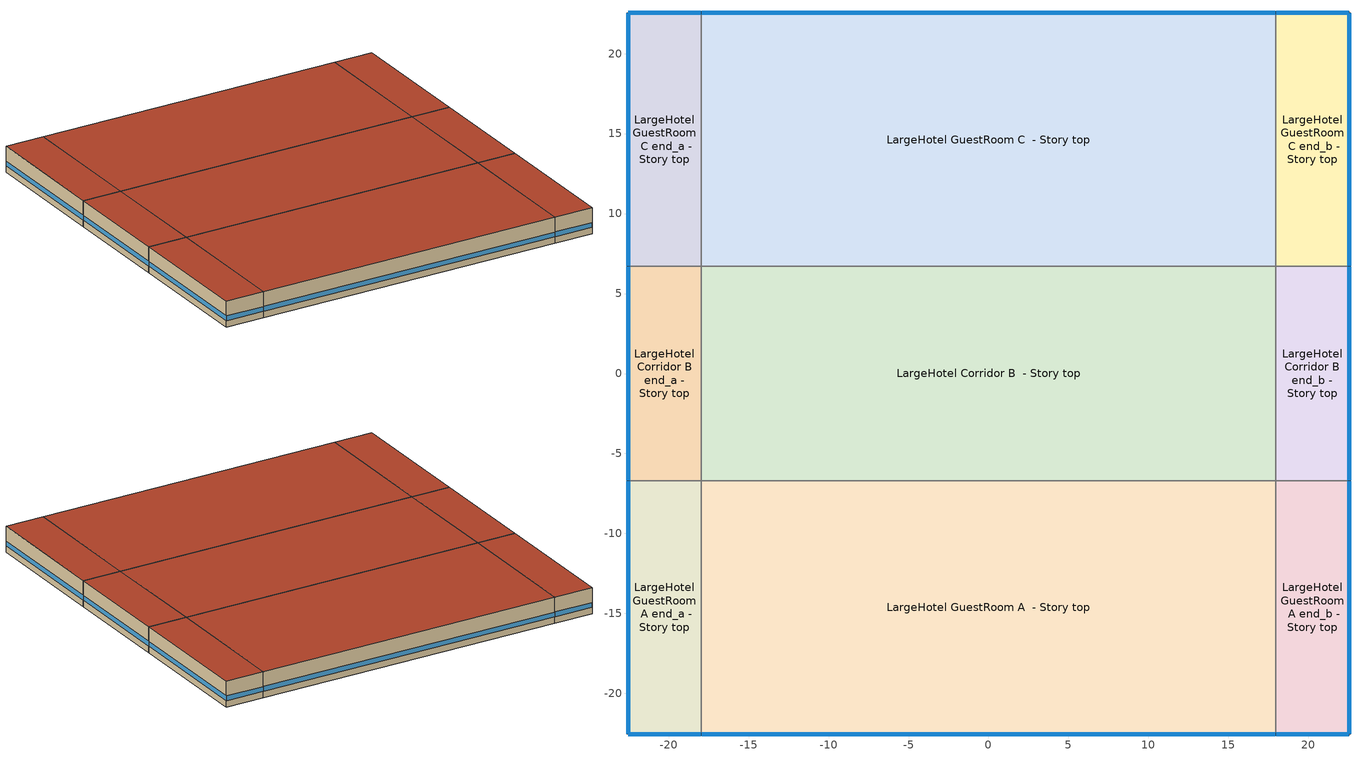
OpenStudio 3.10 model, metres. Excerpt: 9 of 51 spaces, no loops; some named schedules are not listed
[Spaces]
LargeHotel GuestRoom A end_a - Story top
 floor adiabatic (LargeHotel Interior Floor): -22.54,-22.54 -22.54,-6.71 -17.97,-6.71 -17.97,-22.54 z21.34
 wall outside (LargeHotel GuestRoom A end_a - Story top Wall 2 c tbd): -22.54,-6.71 -22.54,-22.54 z21.34:24.38
 wall outside (LargeHotel GuestRoom A end_a - Story top Wall 3 c tbd): -22.54,-22.54 -17.97,-22.54 z21.34:24.38
 wall to LargeHotel Corridor B end_a - Story top: -17.97,-6.71 -22.54,-6.71 z21.34:24.38
 wall to LargeHotel GuestRoom A  - Story top: -17.97,-22.54 -17.97,-6.71 z21.34:24.38
 window (Window U-0.5 SHGC 0.38): -22.54,-6.73 -22.54,-22.51 / -22.51,-22.54 -17.99,-22.54 z22.1:22.65
 roof outside (LargeHotel GuestRoom A end_a - Story top RoofCeiling 1 c tbd): -17.97,-22.54 -17.97,-6.71 -22.54,-6.71 -22.54,-22.54 z24.38
LargeHotel Corridor B end_a - Story top
 floor adiabatic (LargeHotel Interior Floor): -22.54,-6.71 -22.54,6.71 -17.97,6.71 -17.97,-6.71 z21.34
 wall outside (LargeHotel Corridor B end_a - Story top Wall 1 c tbd): -22.54,6.71 -22.54,-6.71 z21.34:24.38
 wall to LargeHotel GuestRoom C end_a - Story top: -17.97,6.71 -22.54,6.71 z21.34:24.38
 wall to LargeHotel Corridor B  - Story top: -17.97,-6.71 -17.97,6.71 z21.34:24.38
 window (Window U-0.5 SHGC 0.38): -22.54,6.68 -22.54,-6.68 z22.1:22.65
 roof outside (LargeHotel Corridor B end_a - Story top RoofCeiling 1 c tbd): -17.97,-6.71 -17.97,6.71 -22.54,6.71 -22.54,-6.71 z24.38
LargeHotel GuestRoom C end_a - Story top
 floor adiabatic (LargeHotel Interior Floor): -22.54,6.71 -22.54,22.54 -17.97,22.54 -17.97,6.71 z21.34
 wall outside (LargeHotel GuestRoom C end_a - Story top Wall 1 c tbd): -22.54,22.54 -22.54,6.71 z21.34:24.38
 wall outside (LargeHotel GuestRoom C end_a - Story top Wall 2 c tbd): -17.97,22.54 -22.54,22.54 z21.34:24.38
 wall to LargeHotel GuestRoom C  - Story top: -17.97,6.71 -17.97,22.54 z21.34:24.38
 window (Window U-0.5 SHGC 0.38): -22.54,22.51 -22.54,6.73 / -17.99,22.54 -22.51,22.54 z22.1:22.65
 roof outside (LargeHotel GuestRoom C end_a - Story top RoofCeiling 1 c tbd): -17.97,6.71 -17.97,22.54 -22.54,22.54 -22.54,6.71 z24.38
LargeHotel GuestRoom A  - Story top
 floor adiabatic (LargeHotel Interior Floor): -17.97,-22.54 -17.97,-6.71 17.97,-6.71 17.97,-22.54 z21.34
 wall outside (LargeHotel GuestRoom A  - Story top Wall 3 c tbd): -17.97,-22.54 17.97,-22.54 z21.34:24.38
 wall to LargeHotel Corridor B  - Story top: 17.97,-6.71 -17.97,-6.71 z21.34:24.38
 wall to LargeHotel GuestRoom A end_b - Story top: 17.97,-22.54 17.97,-6.71 z21.34:24.38
 window (Window U-0.5 SHGC 0.38): -17.94,-22.54 17.94,-22.54 z22.1:22.65
 roof outside (LargeHotel GuestRoom A  - Story top RoofCeiling 1 c tbd): 17.97,-22.54 17.97,-6.71 -17.97,-6.71 -17.97,-22.54 z24.38
LargeHotel Corridor B  - Story top
 floor adiabatic (LargeHotel Interior Floor): -17.97,-6.71 -17.97,6.71 17.97,6.71 17.97,-6.71 z21.34
 wall to LargeHotel GuestRoom C  - Story top: 17.97,6.71 -17.97,6.71 z21.34:24.38
 wall to LargeHotel Corridor B end_b - Story top: 17.97,-6.71 17.97,6.71 z21.34:24.38
 roof outside: 17.97,-6.71 17.97,6.71 -17.97,6.71 -17.97,-6.71 z24.38
LargeHotel GuestRoom C  - Story top
 floor adiabatic (LargeHotel Interior Floor): -17.97,6.71 -17.97,22.54 17.97,22.54 17.97,6.71 z21.34
 wall outside (LargeHotel GuestRoom C  - Story top Wall 1 c tbd): 17.97,22.54 -17.97,22.54 z21.34:24.38
 wall to LargeHotel GuestRoom C end_b - Story top: 17.97,6.71 17.97,22.54 z21.34:24.38
 window (Window U-0.5 SHGC 0.38): 17.94,22.54 -17.94,22.54 z22.1:22.65
 roof outside (LargeHotel GuestRoom C  - Story top RoofCeiling 1 c tbd): 17.97,6.71 17.97,22.54 -17.97,22.54 -17.97,6.71 z24.38
LargeHotel GuestRoom A end_b - Story top
 floor adiabatic (LargeHotel Interior Floor): 17.97,-22.54 17.97,-6.71 22.54,-6.71 22.54,-22.54 z21.34
 wall outside (LargeHotel GuestRoom A end_b - Story top Wall 4 c tbd): 22.54,-22.54 22.54,-6.71 z21.34:24.38
 wall outside (LargeHotel GuestRoom A end_b - Story top Wall 3 c tbd): 17.97,-22.54 22.54,-22.54 z21.34:24.38
 wall to LargeHotel Corridor B end_b - Story top: 22.54,-6.71 17.97,-6.71 z21.34:24.38
 window (Window U-0.5 SHGC 0.38): 17.99,-22.54 22.51,-22.54 / 22.54,-22.51 22.54,-6.73 z22.1:22.65
 roof outside (LargeHotel GuestRoom A end_b - Story top RoofCeiling 1 c tbd): 22.54,-22.54 22.54,-6.71 17.97,-6.71 17.97,-22.54 z24.38
LargeHotel Corridor B end_b - Story top
 floor adiabatic (LargeHotel Interior Floor): 17.97,-6.71 17.97,6.71 22.54,6.71 22.54,-6.71 z21.34
 wall outside (LargeHotel Corridor B end_b - Story top Wall 3 c tbd): 22.54,-6.71 22.54,6.71 z21.34:24.38
 wall to LargeHotel GuestRoom C end_b - Story top: 22.54,6.71 17.97,6.71 z21.34:24.38
 window (Window U-0.5 SHGC 0.38): 22.54,-6.68 22.54,6.68 z22.1:22.65
 roof outside (LargeHotel Corridor B end_b - Story top RoofCeiling 1 c tbd): 22.54,-6.71 22.54,6.71 17.97,6.71 17.97,-6.71 z24.38
LargeHotel GuestRoom C end_b - Story top
 floor adiabatic (LargeHotel Interior Floor): 17.97,6.71 17.97,22.54 22.54,22.54 22.54,6.71 z21.34
 wall outside (LargeHotel GuestRoom C end_b - Story top Wall 2 c tbd): 22.54,22.54 17.97,22.54 z21.34:24.38
 wall outside (LargeHotel GuestRoom C end_b - Story top Wall 4 c tbd): 22.54,6.71 22.54,22.54 z21.34:24.38
 window (Window U-0.5 SHGC 0.38): 22.51,22.54 17.99,22.54 / 22.54,6.73 22.54,22.51 z22.1:22.65
 roof outside (LargeHotel GuestRoom C end_b - Story top RoofCeiling 1 c tbd): 22.54,6.71 22.54,22.54 17.97,22.54 17.97,6.71 z24.38
[Building]
ComStock 90.1-2010|LargeHotel: North Axis {deg}=270; Default Construction Set=Res ComStock 90.1-2010 - LrgHotel - ASHRAE 169-2013-5B; Default Schedule Set=Building Default Schedule Set; Standards Building Type=LargeHotel
[Site]
Denver Internationa_CO_USA: Latitude {deg}=39.83; Longitude {deg}=-104.66; Time Zone {hr}=-7; Elevation {m}=1655; Terrain=City
[Site:WaterMainsTemperature]
Calculation Method=Correlation; Annual Average Outdoor Air Temperature {C}=10.9308; Maximum Difference In Monthly Average Outdoor Air Temperatures {deltaC}=24.88
[SizingPeriod:DesignDay] Barometric Pressure {Pa}=82960; Rain Indicator=No; Snow Indicator=No; Day of Month=21; Daylight Saving Time Indicator=No; Humidity Condition Type=Wetbulb; Dry-Bulb Temperature Range Modifier Type=DefaultMultipliers
Name | Maximum Dry-Bulb Temperature {C} | Daily Dry-Bulb Temperature Range {deltaC} | Wind Speed {m/s} | Wind Direction {deg} | Month | Day Type | Wetbulb or DewPoint at Maximum Dry-Bulb {C} | Solar Model Indicator | ASHRAE Clear Sky Optical Depth for Beam Irradiance | ASHRAE Clear Sky Optical Depth for Diffuse Irradiance | Sky Clearness
Denver Internationa Ann Clg .4% Condns DB=>MWB 1 | 34.6 | 15.3 | 4.1 | 80 | 7 | SummerDesignDay | 15.5 | ASHRAETau | 0.307 | 2.47
Denver Internationa Ann Clg .4% Condns WB=>MDB 1 | 27.1 | 15.3 | 4.1 | 80 | 7 | SummerDesignDay | 18.3 | ASHRAETau | 0.307 | 2.47
Denver Internationa Ann Htg 99.6% Condns DB 1 | -17.5 | 0 | 3.5 | 90 | 12 | WinterDesignDay | -17.5 | ASHRAEClearSky |  |  | 0
Denver Internationa August .4% Condns DB=>MCWB 1 | 35.5 | 14.8 | 4.1 | 80 | 8 | SummerDesignDay | 15.8 | ASHRAETau | 0.317 | 2.463
[ClimateZones]
Climate Zone Institution Name 1=ASHRAE; Climate Zone Document Name 1=ANSI/ASHRAE Standard 169; Climate Zone Document Year 1=2006; Climate Zone Value 1=ASHRAE 169-2013-5B
[Site:GroundTemperature:FCfactorMethod]
January Ground Temperature {C}=9.17; February Ground Temperature {C}=3.12; March Ground Temperature {C}=-0.08; April Ground Temperature {C}=1.29; May Ground Temperature {C}=-1.22; June Ground Temperature {C}=5.99; July Ground Temperature {C}=9.02; August Ground Temperature {C}=16.13; September Ground Temperature {C}=22.56; October Ground Temperature {C}=23.66; November Ground Temperature {C}=22.06; December Ground Temperature {C}=19.47
[DefaultConstructionSet]
Res ComStock 90.1-2010 - LrgHotel - ASHRAE 169-2013-5B: Default Exterior Surface Constructions=Default Surface Constructions 1; Default Interior Surface Constructions=Default Surface Constructions 2; Default Ground Contact Surface Constructions=Default Surface Constructions 3; Default Exterior SubSurface Constructions=Default Sub Surface Constructions 1; Default Interior SubSurface Constructions=Default Sub Surface Constructions 2; Interior Partition Construction=Typical Interior Partition
[DefaultSurfaceConstructions]
Name | Floor Construction | Wall Construction | Roof Ceiling Construction
Default Surface Constructions 1 | Typical Insulated Exterior Mass Floor R-13.51 | Typical Insulated Exterior Mass Wall R-11.11 | Typical IEAD Roof R-20.83
Default Surface Constructions 2 | LargeHotel Interior Floor | LargeHotel Interior Wall | LargeHotel Interior Ceiling
Default Surface Constructions 3 | Typical Insulated Carpeted 6in Slab Floor | Typical Insulated Basement Mass Wall
[Construction]
Typical Insulated Exterior Mass Floor R-13.51: Typical Insulation R-10.94, 4 in. Normalweight Concrete Floor, Typical Carpet Pad
Typical Insulated Exterior Mass Wall R-11.11: 1IN Stucco, 8IN CONCRETE HW RefBldg, Typical Insulation R-8.72, 1/2IN Gypsum
Typical IEAD Roof R-20.83: Roof Membrane, Typical Insulation R-19.72, Metal Roof Surface
LargeHotel Interior Floor: G01 13mm gypsum board, Nonres_Floor_Insulation, 100mm Normalweight concrete floor, CP02 CARPET PAD
LargeHotel Interior Wall: G01 13mm gypsum board, G01 13mm gypsum board
LargeHotel Interior Ceiling: CP02 CARPET PAD, 100mm Normalweight concrete floor, Nonres_Floor_Insulation, G01 13mm gypsum board
Typical Insulated Carpeted 6in Slab Floor: 6 in. Normalweight Concrete Floor, Typical Carpet Pad
Typical Insulated Basement Mass Wall: 8 in. Concrete Block Basement Wall
U 0.55 SHGC 0.4 Simple Glazing: U 0.55 SHGC 0.4 Simple Glazing
Typical Insulated Metal Door R-1.43: F08 Metal surface, Typical Insulation R-0.58
U 0.8 SHGC 0.4 Simple Glazing: U 0.8 SHGC 0.4 Simple Glazing
Typical Overhead Door R-2.0: Typical Insulation R-1.15
U 1.17 SHGC 0.49 Simple Glazing: U 1.17 SHGC 0.49 Simple Glazing
Typical Interior Window: Clear 3mm
Typical Interior Door; Typical Interior Partition: G05 25mm wood
InteriorFurnishings: Std Wood 6inch
Window U-0.5 SHGC 0.38: Simple Glazing Double - LowE - Clear - Thermally Broken Aluminum
LargeHotel Corridor B end_a - Story top RoofCeiling 1 c tbd: Roof Membrane, LargeHotel Corridor B end_a - Story top RoofCeiling 1 m tbd, Metal Roof Surface
LargeHotel Corridor B end_a - Story top Wall 1 c tbd: 1IN Stucco, 8IN CONCRETE HW RefBldg, LargeHotel Corridor B end_a - Story top Wall 1 m tbd, 1/2IN Gypsum
LargeHotel Corridor B end_b - Story top RoofCeiling 1 c tbd: Roof Membrane, LargeHotel Corridor B end_b - Story top RoofCeiling 1 m tbd, Metal Roof Surface
LargeHotel Corridor B end_b - Story top Wall 3 c tbd: 1IN Stucco, 8IN CONCRETE HW RefBldg, LargeHotel Corridor B end_b - Story top Wall 3 m tbd, 1/2IN Gypsum
LargeHotel GuestRoom A  - Story top RoofCeiling 1 c tbd: Roof Membrane, LargeHotel GuestRoom A  - Story top RoofCeiling 1 m tbd, Metal Roof Surface
LargeHotel GuestRoom A  - Story top Wall 3 c tbd: 1IN Stucco, 8IN CONCRETE HW RefBldg, LargeHotel GuestRoom A  - Story top Wall 3 m tbd, 1/2IN Gypsum
LargeHotel GuestRoom A end_a - Story top RoofCeiling 1 c tbd: Roof Membrane, LargeHotel GuestRoom A end_a - Story top RoofCeiling 1 m tbd, Metal Roof Surface
LargeHotel GuestRoom A end_a - Story top Wall 2 c tbd: 1IN Stucco, 8IN CONCRETE HW RefBldg, LargeHotel GuestRoom A end_a - Story top Wall 2 m tbd, 1/2IN Gypsum
LargeHotel GuestRoom A end_a - Story top Wall 3 c tbd: 1IN Stucco, 8IN CONCRETE HW RefBldg, LargeHotel GuestRoom A end_a - Story top Wall 3 m tbd, 1/2IN Gypsum
LargeHotel GuestRoom A end_b - Story top RoofCeiling 1 c tbd: Roof Membrane, LargeHotel GuestRoom A end_b - Story top RoofCeiling 1 m tbd, Metal Roof Surface
LargeHotel GuestRoom A end_b - Story top Wall 3 c tbd: 1IN Stucco, 8IN CONCRETE HW RefBldg, LargeHotel GuestRoom A end_b - Story top Wall 3 m tbd, 1/2IN Gypsum
LargeHotel GuestRoom A end_b - Story top Wall 4 c tbd: 1IN Stucco, 8IN CONCRETE HW RefBldg, LargeHotel GuestRoom A end_b - Story top Wall 4 m tbd, 1/2IN Gypsum
LargeHotel GuestRoom C  - Story top RoofCeiling 1 c tbd: Roof Membrane, LargeHotel GuestRoom C  - Story top RoofCeiling 1 m tbd, Metal Roof Surface
LargeHotel GuestRoom C  - Story top Wall 1 c tbd: 1IN Stucco, 8IN CONCRETE HW RefBldg, LargeHotel GuestRoom C  - Story top Wall 1 m tbd, 1/2IN Gypsum
LargeHotel GuestRoom C end_a - Story top RoofCeiling 1 c tbd: Roof Membrane, LargeHotel GuestRoom C end_a - Story top RoofCeiling 1 m tbd, Metal Roof Surface
LargeHotel GuestRoom C end_a - Story top Wall 1 c tbd: 1IN Stucco, 8IN CONCRETE HW RefBldg, LargeHotel GuestRoom C end_a - Story top Wall 1 m tbd, 1/2IN Gypsum
LargeHotel GuestRoom C end_a - Story top Wall 2 c tbd: 1IN Stucco, 8IN CONCRETE HW RefBldg, LargeHotel GuestRoom C end_a - Story top Wall 2 m tbd, 1/2IN Gypsum
LargeHotel GuestRoom C end_b - Story top RoofCeiling 1 c tbd: Roof Membrane, LargeHotel GuestRoom C end_b - Story top RoofCeiling 1 m tbd, Metal Roof Surface
LargeHotel GuestRoom C end_b - Story top Wall 2 c tbd: 1IN Stucco, 8IN CONCRETE HW RefBldg, LargeHotel GuestRoom C end_b - Story top Wall 2 m tbd, 1/2IN Gypsum
LargeHotel GuestRoom C end_b - Story top Wall 4 c tbd: 1IN Stucco, 8IN CONCRETE HW RefBldg, LargeHotel GuestRoom C end_b - Story top Wall 4 m tbd, 1/2IN Gypsum
[Material:NoMass] Roughness=Smooth; Thermal Absorptance=0.9; Solar Absorptance=0.7
Name | Thermal Resistance {m2-K/W} | Visible Absorptance
Typical Insulation R-10.94 | 1.92744 | 0.7
Typical Carpet Pad; CP02 CARPET PAD | 0.21648 | 0.8
Typical Insulation R-8.72 | 1.53614 | 0.7
Typical Insulation R-19.72 | 3.4722 | 0.7
Nonres_Floor_Insulation | 2.88292 | 0.7
Typical Insulation R-0.58 | 0.101875 | 0.7
Typical Insulation R-1.15 | 0.202527 | 0.7
LargeHotel Corridor B end_a - Story top RoofCeiling 1 m tbd; LargeHotel Corridor B end_b - Story top RoofCeiling 1 m tbd | 2.85326 | 0.7
LargeHotel Corridor B end_a - Story top Wall 1 m tbd; LargeHotel Corridor B end_b - Story top Wall 3 m tbd | 0.768648 | 0.7
LargeHotel GuestRoom A  - Story top RoofCeiling 1 m tbd; LargeHotel GuestRoom C  - Story top RoofCeiling 1 m tbd | 3.26754 | 0.7
LargeHotel GuestRoom A  - Story top Wall 3 m tbd; LargeHotel GuestRoom C  - Story top Wall 1 m tbd | 0.77226 | 0.7
LargeHotel GuestRoom A end_a - Story top RoofCeiling 1 m tbd; LargeHotel GuestRoom A end_b - Story top RoofCeiling 1 m tbd; LargeHotel GuestRoom C end_a - Story top RoofCeiling 1 m tbd; LargeHotel GuestRoom C end_b - Story top RoofCeiling 1 m tbd | 2.71359 | 0.7
LargeHotel GuestRoom A end_a - Story top Wall 2 m tbd; LargeHotel GuestRoom A end_b - Story top Wall 4 m tbd; LargeHotel GuestRoom C end_a - Story top Wall 1 m tbd; LargeHotel GuestRoom C end_b - Story top Wall 4 m tbd | 0.769528 | 0.7
LargeHotel GuestRoom A end_a - Story top Wall 3 m tbd; LargeHotel GuestRoom A end_b - Story top Wall 3 m tbd; LargeHotel GuestRoom C end_a - Story top Wall 2 m tbd; LargeHotel GuestRoom C end_b - Story top Wall 2 m tbd | 0.757598 | 0.7
[Material] Thermal Absorptance=0.9
Name | Roughness | Thickness {m} | Conductivity {W/m-K} | Density {kg/m3} | Specific Heat {J/kg-K} | Solar Absorptance | Visible Absorptance
4 in. Normalweight Concrete Floor | MediumRough | 0.1016 | 2.31 | 2322 | 832 | 0.7 | 0.7
1IN Stucco | Smooth | 0.0253 | 0.6918 | 1858 | 837 | 0.7 | 0.92
8IN CONCRETE HW RefBldg | Rough | 0.2032 | 1.311 | 2240 | 836.8 | 0.7 | 0.7
1/2IN Gypsum | Smooth | 0.0127 | 0.16 | 784.9 | 830 | 0.4 | 0.4
Roof Membrane | VeryRough | 0.0095 | 0.16 | 1121.29 | 1460 | 0.7 | 0.7
Metal Roof Surface; F08 Metal surface | Smooth | 0.0008 | 45.28 | 7824 | 500 | 0.7 | 0.7
G01 13mm gypsum board | Smooth | 0.0127 | 0.160031 | 800.001 | 1090.73 | 0.7 | 0.5
100mm Normalweight concrete floor | MediumRough | 0.1016 | 2.31045 | 2322 | 832.557 | 0.7 | 0.7
6 in. Normalweight Concrete Floor | MediumRough | 0.1524 | 2.31 | 2322 | 832 | 0.7 | 0.7
8 in. Concrete Block Basement Wall | MediumRough | 0.2032 | 1.326 | 1842 | 912 | 0.7 | 0.7
G05 25mm wood | MediumSmooth | 0.0254 | 0.15 | 608 | 1630 | 0.5 | 0.5
Std Wood 6inch | MediumSmooth | 0.15 | 0.12 | 540 | 1210 | 0.7 | 0.7
[DefaultSubSurfaceConstructions]
Name | Fixed Window Construction | Operable Window Construction | Door Construction | Glass Door Construction | Overhead Door Construction | Skylight Construction | Tubular Daylight Dome Construction | Tubular Daylight Diffuser Construction
Default Sub Surface Constructions 1 | U 0.55 SHGC 0.4 Simple Glazing | U 0.55 SHGC 0.4 Simple Glazing | Typical Insulated Metal Door R-1.43 | U 0.8 SHGC 0.4 Simple Glazing | Typical Overhead Door R-2.0 | U 1.17 SHGC 0.49 Simple Glazing | Typical Interior Window | Typical Interior Window
Default Sub Surface Constructions 2 | Typical Interior Window | Typical Interior Window | Typical Interior Door
[WindowMaterial:SimpleGlazingSystem]
Name | U-Factor {W/m2-K} | Solar Heat Gain Coefficient | Visible Transmittance
U 0.55 SHGC 0.4 Simple Glazing | 3.12304 | 0.4 | 0.81
U 0.8 SHGC 0.4 Simple Glazing | 4.54261 | 0.4 | 0.81
U 1.17 SHGC 0.49 Simple Glazing | 6.64357 | 0.49 | 0.81
Simple Glazing Double - LowE - Clear - Thermally Broken Aluminum | 2.83345 | 0.378 | 0.591
[WindowMaterial:Glazing]
Clear 3mm: Optical Data Type=SpectralAverage; Thickness {m}=0.003; Solar Transmittance at Normal Incidence=0.837; Front Side Solar Reflectance at Normal Incidence=0.075; Back Side Solar Reflectance at Normal Incidence=0.075; Visible Transmittance at Normal Incidence=0.898; Front Side Visible Reflectance at Normal Incidence=0.081; Back Side Visible Reflectance at Normal Incidence=0.081; Infrared Transmittance at Normal Incidence=0; Front Side Infrared Hemispherical Emissivity=0.84; Back Side Infrared Hemispherical Emissivity=0.84; Conductivity {W/m-K}=0.9; Dirt Correction Factor for Solar and Visible Transmittance=1; Solar Diffusing=No
[SpaceType] Standards Building Type=LargeHotel
Name | Default Schedule Set | Design Specification Outdoor Air Object | Standards Space Type
LargeHotel Corridor - ComStock 90.1-2010 | LargeHotel Corridor Schedule Set | LargeHotel Corridor Ventilation | Corridor
LargeHotel GuestRoom - ComStock 90.1-2010 | LargeHotel GuestRoom Schedule Set | LargeHotel GuestRoom Ventilation | GuestRoom
[BuildingStory]
Story top: Nominal Z Coordinate {m}=21.336; Nominal Floor to Floor Height {m}=3.048
[Space] Building Story=Story top
Name | Space Type | Thermal Zone
LargeHotel GuestRoom A end_a - Story top | LargeHotel GuestRoom - ComStock 90.1-2010 | Zone LargeHotel GuestRoom A end_a - Story top
LargeHotel Corridor B end_a - Story top | LargeHotel Corridor - ComStock 90.1-2010 | Zone LargeHotel Corridor B end_a - Story top
LargeHotel GuestRoom C end_a - Story top | LargeHotel GuestRoom - ComStock 90.1-2010 | Zone LargeHotel GuestRoom C end_a - Story top
LargeHotel GuestRoom A  - Story top | LargeHotel GuestRoom - ComStock 90.1-2010 | Zone LargeHotel GuestRoom A  - Story top
LargeHotel Corridor B  - Story top | LargeHotel Corridor - ComStock 90.1-2010 | Zone LargeHotel Corridor B  - Story top
LargeHotel GuestRoom C  - Story top | LargeHotel GuestRoom - ComStock 90.1-2010 | Zone LargeHotel GuestRoom C  - Story top
LargeHotel GuestRoom A end_b - Story top | LargeHotel GuestRoom - ComStock 90.1-2010 | Zone LargeHotel GuestRoom A end_b - Story top
LargeHotel Corridor B end_b - Story top | LargeHotel Corridor - ComStock 90.1-2010 | Zone LargeHotel Corridor B end_b - Story top
LargeHotel GuestRoom C end_b - Story top | LargeHotel GuestRoom - ComStock 90.1-2010 | Zone LargeHotel GuestRoom C end_b - Story top
[ThermalZone] Multiplier=1; Use Ideal Air Loads=No
Name | Thermostat
Zone LargeHotel GuestRoom A end_a - Story top | LargeHotel GuestRoom - ComStock 90.1-2010 Thermostat 3
Zone LargeHotel Corridor B end_a - Story top | LargeHotel Corridor - ComStock 90.1-2010 Thermostat 3
Zone LargeHotel GuestRoom C end_a - Story top | LargeHotel GuestRoom - ComStock 90.1-2010 Thermostat 8
Zone LargeHotel GuestRoom A  - Story top | LargeHotel GuestRoom - ComStock 90.1-2010 Thermostat 1
Zone LargeHotel Corridor B  - Story top | LargeHotel Corridor - ComStock 90.1-2010 Thermostat 1
Zone LargeHotel GuestRoom C  - Story top | LargeHotel GuestRoom - ComStock 90.1-2010 Thermostat 6
Zone LargeHotel GuestRoom A end_b - Story top | LargeHotel GuestRoom - ComStock 90.1-2010 Thermostat 4
Zone LargeHotel Corridor B end_b - Story top | LargeHotel Corridor - ComStock 90.1-2010 Thermostat 4
Zone LargeHotel GuestRoom C end_b - Story top | LargeHotel GuestRoom - ComStock 90.1-2010 Thermostat 9
[People:Definition]
LargeHotel GuestRoom People Definition: Number of People Calculation Method=People/Area; People per Space Floor Area {person/m2}=0.0384272; Fraction Radiant=0.3
[People]
LargeHotel GuestRoom People: People Definition=LargeHotel GuestRoom People Definition; Space or SpaceType=LargeHotel GuestRoom - ComStock 90.1-2010; Work Efficiency Schedule=Work Efficiency Schedule; Clothing Insulation Schedule=Clothing Schedule; Air Velocity Schedule=Air Velocity Schedule; Multiplier=1
[Lights:Definition] Design Level Calculation Method=Watts/Area; Fraction Visible=0.2; Return Air Fraction=0
Name | Watts per Space Floor Area {W/m2} | Fraction Radiant
LargeHotel Corridor - ComStock 90.1-2010 General Lights Definition | 2.94907 | 0.31
LargeHotel GuestRoom - ComStock 90.1-2010 Task Lights Definition | 12.2275 | 0.125
[ElectricEquipment:Definition]
LargeHotel GuestRoom Elec Equip Definition: Design Level Calculation Method=Watts/Area; Watts per Space Floor Area {W/m2}=6.74897; Fraction Latent=0; Fraction Radiant=0.5; Fraction Lost=0
[ElectricEquipment]
LargeHotel GuestRoom Elec Equip: Electric Equipment Definition=LargeHotel GuestRoom Elec Equip Definition; Space or SpaceType=LargeHotel GuestRoom - ComStock 90.1-2010
[DesignSpecification:OutdoorAir] Outdoor Air Method=Sum; Outdoor Air Flow per Floor Area {m3/s-m2}=0.0003048
Name | Outdoor Air Flow per Person {m3/s-person}
LargeHotel Corridor Ventilation
LargeHotel GuestRoom Ventilation | 0.00235974
[DefaultScheduleSet]
Name | Number of People Schedule | People Activity Level Schedule | Lighting Schedule | Electric Equipment Schedule | Hours of Operation Schedule
LargeHotel Corridor Schedule Set | HotelLarge BLDG_OCC_SCH | HotelLarge ACTIVITY_SCH | HotelLarge BLDG_LIGHT_CORRIDOR_SCH_2010 | HotelLarge BLDG_EQUIP_SCH
LargeHotel GuestRoom Schedule Set | HotelLarge GuestRoom_Occ_Sch | HotelLarge ACTIVITY_SCH | HotelLarge BLDG_LIGHT_GUESTROOM_SCH_2013 | HotelLarge GuestRoom_Eqp_Sch_Base
Building Default Schedule Set |  |  |  |  | Building Hours of Operation NonResidential
[Exterior:Lights:Definition]
Name | Design Level {W}
Parking Areas and Drives 0.04 W/ft^2 Def (W/ft^2) | 0.041
Building Facades 0.15 W/ft^2 Def (W/ft^2) | 0.15
Main Entries 30.0 W/ft Def (W/ft) | 30
Other Doors 20.0 W/ft Def (W/ft) | 20
Entry Canopies 0.4 W/ft^2 Def (W/ft^2) | 0.4
[Exterior:Lights] Control Option=AstronomicalClock
Name | Exterior Lights Definition | Schedule | Multiplier
Parking Areas and Drives 0.04 W/ft^2 | Parking Areas and Drives 0.04 W/ft^2 Def (W/ft^2) | Always On Discrete | 125673
Building Facades 0.15 W/ft^2 | Building Facades 0.15 W/ft^2 Def (W/ft^2) | Schedule Ruleset 1 | 5916.08
Main Entries 30.0 W/ft | Main Entries 30.0 W/ft Def (W/ft) | Always On Discrete | 35
Other Doors 20.0 W/ft | Other Doors 20.0 W/ft Def (W/ft) | Always On Discrete | 19.8625
Entry Canopies 0.4 W/ft^2 | Entry Canopies 0.4 W/ft^2 Def (W/ft^2) | Always On Discrete | 1620
[ThermostatSetpoint:DualSetpoint]
Name | Heating Setpoint Temperature Schedule | Cooling Setpoint Temperature Schedule
LargeHotel Corridor - ComStock 90.1-2010 Thermostat 1; LargeHotel Corridor - ComStock 90.1-2010 Thermostat 3; LargeHotel Corridor - ComStock 90.1-2010 Thermostat 4 | HotelLarge HTGSETP_SCH | HotelLarge CLGSETP_SCH
LargeHotel GuestRoom - ComStock 90.1-2010 Thermostat 1; LargeHotel GuestRoom - ComStock 90.1-2010 Thermostat 3; LargeHotel GuestRoom - ComStock 90.1-2010 Thermostat 4; LargeHotel GuestRoom - ComStock 90.1-2010 Thermostat 6; LargeHotel GuestRoom - ComStock 90.1-2010 Thermostat 8; LargeHotel GuestRoom - ComStock 90.1-2010 Thermostat 9 | HotelLarge Adva_OccGuestRoom_HtgSP_Sch | HotelLarge Adva_OccGuestRoom_ClgSP_Sch
[InternalMass:Definition]
Internal Mass Definition 1: Construction=InteriorFurnishings; Design Level Calculation Method=SurfaceArea/Area; Surface Area per Space Floor Area=2
[InternalMass] Internal Mass Definition=Internal Mass Definition 1; Multiplier=1
Name | Space or SpaceType
LargeHotel GuestRoom C  - Story top Mass | LargeHotel GuestRoom C  - Story top
LargeHotel Corridor B  - Story top Mass | LargeHotel Corridor B  - Story top
LargeHotel GuestRoom A  - Story top Mass | LargeHotel GuestRoom A  - Story top
LargeHotel Corridor B end_a - Story top Mass | LargeHotel Corridor B end_a - Story top
LargeHotel GuestRoom A end_a - Story top Mass | LargeHotel GuestRoom A end_a - Story top
LargeHotel GuestRoom C end_a - Story top Mass | LargeHotel GuestRoom C end_a - Story top
LargeHotel GuestRoom C end_b - Story top Mass | LargeHotel GuestRoom C end_b - Story top
LargeHotel Corridor B end_b - Story top Mass | LargeHotel Corridor B end_b - Story top
LargeHotel GuestRoom A end_b - Story top Mass | LargeHotel GuestRoom A end_b - Story top
[Lights] Fraction Replaceable=1
Name | Lights Definition | Space or SpaceType
LargeHotel Corridor - ComStock 90.1-2010 General Lighting | LargeHotel Corridor - ComStock 90.1-2010 General Lights Definition | LargeHotel Corridor - ComStock 90.1-2010
LargeHotel GuestRoom - ComStock 90.1-2010 Task Lighting | LargeHotel GuestRoom - ComStock 90.1-2010 Task Lights Definition | LargeHotel GuestRoom - ComStock 90.1-2010
[SpaceInfiltration:DesignFlowRate] Design Flow Rate Calculation Method=Flow/ExteriorArea; Flow per Exterior Surface Area {m3/s-m2}=0.000826564; Constant Term Coefficient=0.333; Temperature Term Coefficient=0.0049; Velocity Term Coefficient=0; Velocity Squared Term Coefficient=0.0262; Density Basis=Outdoor
Name | Space or SpaceType | Schedule
LargeHotel GuestRoom C  - Story top HVAC On Infiltration | LargeHotel GuestRoom C  - Story top | Infiltration HVAC On Schedule 1
LargeHotel GuestRoom C  - Story top HVAC Off Infiltration | LargeHotel GuestRoom C  - Story top | Infiltration HVAC Off Schedule 1
LargeHotel Corridor B  - Story top HVAC On Infiltration | LargeHotel Corridor B  - Story top | Infiltration HVAC On Schedule 1
LargeHotel Corridor B  - Story top HVAC Off Infiltration | LargeHotel Corridor B  - Story top | Infiltration HVAC Off Schedule 1
LargeHotel GuestRoom A  - Story top HVAC On Infiltration | LargeHotel GuestRoom A  - Story top | Infiltration HVAC On Schedule 1
LargeHotel GuestRoom A  - Story top HVAC Off Infiltration | LargeHotel GuestRoom A  - Story top | Infiltration HVAC Off Schedule 1
LargeHotel Corridor B end_a - Story top HVAC On Infiltration | LargeHotel Corridor B end_a - Story top | Infiltration HVAC On Schedule 1
LargeHotel Corridor B end_a - Story top HVAC Off Infiltration | LargeHotel Corridor B end_a - Story top | Infiltration HVAC Off Schedule 1
LargeHotel GuestRoom A end_a - Story top HVAC On Infiltration | LargeHotel GuestRoom A end_a - Story top | Infiltration HVAC On Schedule 1
LargeHotel GuestRoom A end_a - Story top HVAC Off Infiltration | LargeHotel GuestRoom A end_a - Story top | Infiltration HVAC Off Schedule 1
LargeHotel GuestRoom C end_a - Story top HVAC On Infiltration | LargeHotel GuestRoom C end_a - Story top | Infiltration HVAC On Schedule 1
LargeHotel GuestRoom C end_a - Story top HVAC Off Infiltration | LargeHotel GuestRoom C end_a - Story top | Infiltration HVAC Off Schedule 1
LargeHotel GuestRoom C end_b - Story top HVAC On Infiltration | LargeHotel GuestRoom C end_b - Story top | Infiltration HVAC On Schedule 1
LargeHotel GuestRoom C end_b - Story top HVAC Off Infiltration | LargeHotel GuestRoom C end_b - Story top | Infiltration HVAC Off Schedule 1
LargeHotel Corridor B end_b - Story top HVAC On Infiltration | LargeHotel Corridor B end_b - Story top | Infiltration HVAC On Schedule 1
LargeHotel Corridor B end_b - Story top HVAC Off Infiltration | LargeHotel Corridor B end_b - Story top | Infiltration HVAC Off Schedule 1
LargeHotel GuestRoom A end_b - Story top HVAC On Infiltration | LargeHotel GuestRoom A end_b - Story top | Infiltration HVAC On Schedule 1
LargeHotel GuestRoom A end_b - Story top HVAC Off Infiltration | LargeHotel GuestRoom A end_b - Story top | Infiltration HVAC Off Schedule 1
[Schedule:Ruleset]
Name | Default Day Schedule | Summer Design Day Schedule | Winter Design Day Schedule
Clothing Schedule | Clothing Schedule Default Winter Clothes
Air Velocity Schedule | Air Velocity Schedule Default
Work Efficiency Schedule | Work Efficiency Schedule Default
HotelLarge BLDG_OCC_SCH | HotelLarge BLDG_OCC_SCH Default | HotelLarge BLDG_OCC_SCH Summer Design Day | HotelLarge BLDG_OCC_SCH Winter Design Day
HotelLarge ACTIVITY_SCH | HotelLarge ACTIVITY_SCH Default | HotelLarge ACTIVITY_SCH Summer Design Day | HotelLarge ACTIVITY_SCH Winter Design Day
HotelLarge BLDG_EQUIP_SCH | HotelLarge BLDG_EQUIP_SCH Default | HotelLarge BLDG_EQUIP_SCH Summer Design Day | HotelLarge BLDG_EQUIP_SCH Winter Design Day
HotelLarge BLDG_LIGHT_CORRIDOR_SCH_2010 | HotelLarge BLDG_LIGHT_CORRIDOR_SCH_2010 Default | HotelLarge BLDG_LIGHT_CORRIDOR_SCH_2010 Summer Design Day | HotelLarge BLDG_LIGHT_CORRIDOR_SCH_2010 Winter Design Day
HotelLarge GuestRoom_Occ_Sch | HotelLarge GuestRoom_Occ_Sch Default | HotelLarge GuestRoom_Occ_Sch Summer Design Day | HotelLarge GuestRoom_Occ_Sch Winter Design Day
HotelLarge BLDG_LIGHT_GUESTROOM_SCH_2013 | HotelLarge BLDG_LIGHT_GUESTROOM_SCH_2013 Default | HotelLarge BLDG_LIGHT_GUESTROOM_SCH_2013 Summer Design Day | HotelLarge BLDG_LIGHT_GUESTROOM_SCH_2013 Winter Design Day
HotelLarge GuestRoom_Eqp_Sch_Base | HotelLarge GuestRoom_Eqp_Sch_Base Default | HotelLarge GuestRoom_Eqp_Sch_Base Summer Design Day | HotelLarge GuestRoom_Eqp_Sch_Base Winter Design Day
Schedule Ruleset 1 | Schedule Day 35
HotelLarge HTGSETP_SCH | HotelLarge HTGSETP_SCH Default | HotelLarge HTGSETP_SCH Summer Design Day | HotelLarge HTGSETP_SCH Winter Design Day
HotelLarge CLGSETP_SCH | HotelLarge CLGSETP_SCH Default | HotelLarge CLGSETP_SCH Summer Design Day | HotelLarge CLGSETP_SCH Winter Design Day
HotelLarge Adva_OccGuestRoom_HtgSP_Sch | HotelLarge Adva_OccGuestRoom_HtgSP_Sch Default | HotelLarge Adva_OccGuestRoom_HtgSP_Sch Summer Design Day | HotelLarge Adva_OccGuestRoom_HtgSP_Sch Winter Design Day
HotelLarge Adva_OccGuestRoom_ClgSP_Sch | HotelLarge Adva_OccGuestRoom_ClgSP_Sch Default | HotelLarge Adva_OccGuestRoom_ClgSP_Sch Summer Design Day | HotelLarge Adva_OccGuestRoom_ClgSP_Sch Winter Design Day
Building Hours of Operation NonResidential | Building Hours of Operation NonResidential Default | Building Hours of Operation NonResidential Summer Design Day | Building Hours of Operation NonResidential Winter Design Day
Infiltration HVAC On Schedule 1 | 4 Zone DOAS Occ Sch Default 1 | 4 Zone DOAS Occ Sch Summer Design Day 1 | 4 Zone DOAS Occ Sch Winter Design Day 1
Infiltration HVAC Off Schedule 1 | Infiltration HVAC Off Schedule Default Day Schedule | Infiltration HVAC Off Schedule Summer Design Day Schedule 1 | Infiltration HVAC Off Schedule Winter Design Day Schedule 1
[Schedule:Day]
Clothing Schedule Default Winter Clothes; Building Hours of Operation NonResidential Winter Design Day; Building Hours of Operation NonResidential Summer Design Day; 4 Zone DOAS Occ Sch Summer Design Day 1; 4 Zone DOAS Occ Sch Winter Design Day 1; Schedule Day 66; Schedule Day 67: 24, 0, 1
Air Velocity Schedule Default: 24, 0, 0.2
Work Efficiency Schedule Default; Infiltration HVAC Off Schedule Summer Design Day Schedule 1; Infiltration HVAC Off Schedule Winter Design Day Schedule 1; Infiltration HVAC Off Schedule Schedule Day 0 1; Infiltration HVAC Off Schedule Schedule Day 2: 24, 0, 0
HotelLarge BLDG_OCC_SCH Default: No, 3, 45, 0.2, 4, 0, 0.225, 4, 15, 0.25, 4, 30, 0.275, 4, 45, 0.3, 5, 0, 0.35, 5, 15, 0.4, 5, 30, 0.45, 5, 45, 0.5, 6, 0, 0.533333, 6, 15, 0.566667, 6, 30, 0.6, 6, 45, 0.633333, 7, 0, 0.666667, 7, 15, 0.7, 7, 30, 0.728571, 7, 45, 0.757143, 8, 0, 0.785714, 8, 15, 0.814286, 8, 30, 0.842857, 8, 45, 0.871429, 9, 0, 0.9, 9, 15, 0.805, 9, 30, 0.81, 9, 45, 0.815, 10, 0, 0.82, 10, 15, 0.825, 10, 30, 0.83, 10, 45, 0.835, 11, 0, 0.84, 11, 15, 0.845, 11, 30, 0.85, 11, 45, 0.855, 12, 0, 0.86, 12, 15, 0.865, 12, 30, 0.87, 12, 45, 0.875, 13, 0, 0.88, 13, 15, 0.885, 13, 30, 0.89, 13, 45, 0.895, 14, 0, 0.9, 14, 15, 0.85, 14, 30, 0.8, 14, 45, 0.75, 15, 0, 0.7, 15, 15, 0.625, 15, 30, 0.55, 15, 45, 0.475, 16, 0, 0.4, 16, 30, 0.4, 16, 45, 0.375, 17, 0, 0.35, 17, 15, 0.325, 17, 30, 0.3, 17, 45, 0.275, 18, 0, 0.25, 18, 15, 0.225, 18, 30, 0.2, 24, 0, 0.2
HotelLarge BLDG_OCC_SCH Summer Design Day; HotelLarge BLDG_EQUIP_SCH Summer Design Day; HotelLarge BLDG_LIGHT_CORRIDOR_SCH_2010 Summer Design Day; HotelLarge GuestRoom_Occ_Sch Summer Design Day; HotelLarge BLDG_LIGHT_GUESTROOM_SCH_2013 Summer Design Day; HotelLarge GuestRoom_Eqp_Sch_Base Summer Design Day: No, 24, 0, 1
HotelLarge BLDG_OCC_SCH Winter Design Day; HotelLarge BLDG_EQUIP_SCH Winter Design Day; HotelLarge BLDG_LIGHT_CORRIDOR_SCH_2010 Winter Design Day; HotelLarge GuestRoom_Occ_Sch Winter Design Day; HotelLarge BLDG_LIGHT_GUESTROOM_SCH_2013 Winter Design Day; HotelLarge GuestRoom_Eqp_Sch_Base Winter Design Day: No, 24, 0, 0
HotelLarge ACTIVITY_SCH Default: No, 10, 45, 120, 24, 0, 120
HotelLarge ACTIVITY_SCH Winter Design Day; HotelLarge ACTIVITY_SCH Summer Design Day: No, 24, 0, 120
HotelLarge BLDG_EQUIP_SCH Default: No, 6, 45, 0.35, 7, 0, 0.4375, 7, 15, 0.525, 7, 30, 0.6125, 7, 45, 0.7, 8, 0, 0.766667, 8, 15, 0.833333, 8, 30, 0.9, 8, 45, 0.833333, 9, 0, 0.766667, 9, 15, 0.7, 9, 30, 0.625, 9, 45, 0.55, 10, 0, 0.475, 10, 15, 0.4, 10, 30, 0.375, 10, 45, 0.35, 11, 0, 0.325, 11, 15, 0.3, 11, 30, 0.2875, 11, 45, 0.275, 12, 0, 0.2625, 12, 15, 0.25, 12, 30, 0.2375, 12, 45, 0.225, 13, 0, 0.2125, 13, 15, 0.2, 15, 0, 0.2, 15, 15, 0.525, 15, 30, 0.55, 15, 45, 0.575, 16, 0, 0.6, 16, 15, 0.575, 16, 30, 0.55, 16, 45, 0.525, 17, 0, 0.5, 17, 30, 0.5, 17, 45, 0.48125, 18, 0, 0.4625, 18, 15, 0.44375, 18, 30, 0.425, 18, 45, 0.40625, 19, 0, 0.3875, 19, 15, 0.36875, 19, 30, 0.35, 24, 0, 0.35
HotelLarge BLDG_LIGHT_CORRIDOR_SCH_2010 Default: No, 6, 45, 0.208575, 7, 0, 0.281576, 7, 15, 0.354577, 7, 30, 0.427579, 7, 45, 0.50058, 8, 0, 0.5562, 8, 15, 0.61182, 8, 30, 0.66744, 8, 45, 0.61182, 9, 0, 0.5562, 9, 15, 0.50058, 9, 30, 0.438007, 9, 45, 0.375435, 10, 0, 0.312862, 10, 15, 0.25029, 10, 30, 0.229433, 10, 45, 0.208575, 11, 0, 0.187718, 11, 15, 0.16686, 11, 30, 0.156431, 11, 45, 0.146003, 12, 0, 0.135574, 12, 15, 0.125145, 12, 30, 0.114716, 12, 45, 0.104288, 13, 0, 0.0938588, 13, 15, 0.08343, 15, 0, 0.08343, 15, 15, 0.354577, 15, 30, 0.375435, 15, 45, 0.396292, 16, 0, 0.41715, 16, 15, 0.396292, 16, 30, 0.375435, 16, 45, 0.354577, 17, 0, 0.33372, 17, 30, 0.33372, 17, 45, 0.318077, 18, 0, 0.302434, 18, 15, 0.286791, 18, 30, 0.271147, 18, 45, 0.255504, 19, 0, 0.239861, 19, 15, 0.224218, 19, 30, 0.208575, 24, 0, 0.208575
HotelLarge GuestRoom_Occ_Sch Default: No, 3, 45, 0.13, 4, 0, 0.1475, 4, 15, 0.165, 4, 30, 0.1825, 4, 45, 0.2, 5, 0, 0.2375, 5, 15, 0.275, 5, 30, 0.3125, 5, 45, 0.35, 6, 0, 0.375, 6, 15, 0.4, 6, 30, 0.425, 6, 45, 0.45, 7, 0, 0.475, 7, 15, 0.5, 7, 30, 0.521429, 7, 45, 0.542857, 8, 0, 0.564286, 8, 15, 0.585714, 8, 30, 0.607143, 8, 45, 0.628571, 9, 0, 0.65, 9, 15, 0.5835, 9, 30, 0.587, 9, 45, 0.5905, 10, 0, 0.594, 10, 15, 0.5975, 10, 30, 0.601, 10, 45, 0.6045, 11, 0, 0.608, 11, 15, 0.6115, 11, 30, 0.615, 11, 45, 0.6185, 12, 0, 0.622, 12, 15, 0.6255, 12, 30, 0.629, 12, 45, 0.6325, 13, 0, 0.636, 13, 15, 0.6395, 13, 30, 0.643, 13, 45, 0.6465, 14, 0, 0.65, 14, 15, 0.6125, 14, 30, 0.575, 14, 45, 0.5375, 15, 0, 0.5, 15, 15, 0.445, 15, 30, 0.39, 15, 45, 0.335, 16, 0, 0.28, 16, 30, 0.28, 16, 45, 0.26125, 17, 0, 0.2425, 17, 15, 0.22375, 17, 30, 0.205, 17, 45, 0.18625, 18, 0, 0.1675, 18, 15, 0.14875, 18, 30, 0.13, 24, 0, 0.13
HotelLarge BLDG_LIGHT_GUESTROOM_SCH_2013 Default: No, 4, 45, 0.05, 5, 0, 0.0535, 5, 15, 0.057, 5, 30, 0.0605, 5, 45, 0.064, 6, 0, 0.0655, 6, 15, 0.067, 6, 30, 0.0685, 6, 45, 0.07, 7, 0, 0.1875, 7, 15, 0.305, 7, 30, 0.4225, 7, 45, 0.54, 8, 0, 0.596667, 8, 15, 0.653333, 8, 30, 0.71, 8, 45, 0.653333, 9, 0, 0.596667, 9, 15, 0.54, 9, 30, 0.47, 9, 45, 0.4, 10, 0, 0.33, 10, 15, 0.26, 10, 30, 0.2225, 10, 45, 0.185, 11, 0, 0.1475, 11, 15, 0.11, 11, 30, 0.105, 11, 45, 0.1, 12, 0, 0.095, 12, 15, 0.09, 12, 30, 0.0825, 12, 45, 0.075, 13, 0, 0.0675, 13, 15, 0.06, 15, 0, 0.06, 15, 15, 0.375, 15, 30, 0.4, 15, 45, 0.425, 16, 0, 0.45, 16, 15, 0.425, 16, 30, 0.4, 16, 45, 0.375, 17, 0, 0.35, 17, 30, 0.35, 17, 45, 0.3125, 18, 0, 0.275, 18, 15, 0.2375, 18, 30, 0.2, 18, 45, 0.1625, 19, 0, 0.125, 19, 15, 0.0875, 19, 30, 0.05, 24, 0, 0.05
HotelLarge GuestRoom_Eqp_Sch_Base Default: No, 5, 15, 0.26, 5, 30, 0.31, 5, 45, 0.36, 6, 0, 0.41, 6, 15, 0.46, 6, 30, 0.51, 6, 45, 0.56, 7, 0, 0.61, 7, 15, 0.66, 7, 30, 0.585, 7, 45, 0.51, 8, 0, 0.503333, 8, 15, 0.496667, 8, 30, 0.49, 8, 45, 0.583333, 9, 0, 0.466667, 9, 15, 0.35, 9, 30, 0.3125, 9, 45, 0.275, 10, 0, 0.2375, 10, 15, 0.2, 14, 0, 0.2, 14, 15, 0.305, 14, 30, 0.41, 14, 45, 0.515, 15, 0, 0.62, 15, 15, 0.69, 15, 30, 0.76, 15, 45, 0.83, 16, 0, 0.9, 16, 15, 0.7825, 16, 30, 0.665, 16, 45, 0.5475, 17, 0, 0.43, 17, 30, 0.43, 17, 45, 0.40875, 18, 0, 0.3875, 18, 15, 0.36625, 18, 30, 0.345, 18, 45, 0.32375, 19, 0, 0.3025, 19, 15, 0.28125, 19, 30, 0.26, 24, 0, 0.26
Schedule Day 35: 6, 0, 0, 24, 0, 1
HotelLarge HTGSETP_SCH Default: No, 17, 30, 21, 24, 0, 21
HotelLarge HTGSETP_SCH Winter Design Day; HotelLarge HTGSETP_SCH Summer Design Day: No, 24, 0, 21
HotelLarge CLGSETP_SCH Default: No, 17, 30, 24, 24, 0, 24
HotelLarge CLGSETP_SCH Winter Design Day; HotelLarge CLGSETP_SCH Summer Design Day: No, 24, 0, 24
HotelLarge Adva_OccGuestRoom_HtgSP_Sch Default: No, 5, 15, 18.889, 17, 30, 21.11, 24, 0, 18.889
HotelLarge Adva_OccGuestRoom_HtgSP_Sch Winter Design Day; HotelLarge Adva_OccGuestRoom_HtgSP_Sch Summer Design Day; HotelLarge Adva_OccGuestRoom_ClgSP_Sch Winter Design Day; HotelLarge Adva_OccGuestRoom_ClgSP_Sch Summer Design Day: No, 24, 0, 21.11
HotelLarge Adva_OccGuestRoom_ClgSP_Sch Default: No, 5, 15, 23.333, 17, 30, 21.11, 24, 0, 23.333
Building Hours of Operation NonResidential Default: 5, 15, 0, 17, 30, 1, 24, 0, 0
Schedule Day 54; Schedule Day 55: 8, 30, 0, 21, 45, 1, 24, 0, 0
HotelLarge ACTIVITY_SCH Default 1: No, 14, 0, 120, 24, 0, 120
HotelLarge ACTIVITY_SCH Default 2: No, 13, 0, 120, 24, 0, 120
HotelLarge BLDG_LIGHT_CORRIDOR_SCH_2010 Default 1: No, 0, 15, 0.226453, 0, 30, 0.224069, 0, 45, 0.221685, 1, 0, 0.219302, 1, 15, 0.216918, 1, 30, 0.214534, 1, 45, 0.212151, 2, 0, 0.209767, 2, 15, 0.207383, 2, 30, 0.204999, 2, 45, 0.202616, 3, 0, 0.200232, 3, 15, 0.197848, 3, 30, 0.195465, 3, 45, 0.193081, 4, 0, 0.190697, 4, 15, 0.188313, 4, 30, 0.18593, 4, 45, 0.183546, 5, 0, 0.181162, 5, 15, 0.178779, 5, 30, 0.176395, 5, 45, 0.174011, 6, 0, 0.171627, 6, 15, 0.169244, 6, 30, 0.16686, 9, 0, 0.16686, 9, 15, 0.229433, 9, 30, 0.292005, 9, 45, 0.354577, 10, 0, 0.41715, 10, 15, 0.458865, 10, 30, 0.50058, 10, 45, 0.542295, 11, 0, 0.58401, 11, 15, 0.604868, 11, 30, 0.625725, 11, 45, 0.646582, 12, 0, 0.66744, 12, 15, 0.61182, 12, 30, 0.5562, 12, 45, 0.50058, 14, 0, 0.25029, 14, 15, 0.239861, 14, 30, 0.229433, 14, 45, 0.219004, 15, 0, 0.208575, 15, 15, 0.198146, 15, 30, 0.187718, 15, 45, 0.177289, 16, 0, 0.16686, 18, 30, 0.16686, 18, 45, 0.19467, 19, 0, 0.22248, 19, 15, 0.25029, 19, 30, 0.319815, 19, 45, 0.30591, 20, 0, 0.292005, 20, 15, 0.2781, 20, 30, 0.264195, 20, 45, 0.25029, 21, 45, 0.25029, 22, 0, 0.247906, 22, 15, 0.245523, 22, 30, 0.243139, 22, 45, 0.240755, 23, 0, 0.238371, 23, 15, 0.235988, 23, 30, 0.233604, 23, 45, 0.23122, 24, 0, 0.228837
HotelLarge BLDG_LIGHT_GUESTROOM_SCH_2013 Default 2: No, 0, 15, 0.05, 8, 0, 0.05, 8, 15, 0.058125, 8, 30, 0.06625, 8, 45, 0.074375, 9, 0, 0.0825, 9, 15, 0.231875, 9, 30, 0.38125, 9, 45, 0.530625, 10, 0, 0.68, 10, 15, 0.71, 10, 30, 0.74, 10, 45, 0.77, 11, 0, 0.8, 11, 30, 0.8, 11, 45, 0.77, 12, 0, 0.74, 12, 15, 0.71, 12, 30, 0.68, 12, 45, 0.5925, 13, 0, 0.505, 13, 15, 0.4175, 13, 30, 0.33, 13, 45, 0.28, 14, 0, 0.23, 14, 15, 0.18, 14, 30, 0.13, 15, 0, 0.13, 15, 15, 0.12125, 15, 30, 0.1125, 15, 45, 0.10375, 16, 0, 0.095, 16, 15, 0.08625, 16, 30, 0.0775, 16, 45, 0.06875, 17, 0, 0.06, 19, 0, 0.06, 19, 15, 0.15, 19, 30, 0.24, 19, 45, 0.33, 20, 15, 0.33, 20, 30, 0.36, 20, 45, 0.39, 21, 0, 0.42, 21, 15, 0.45, 21, 30, 0.384167, 21, 45, 0.318333, 22, 0, 0.2525, 22, 15, 0.186667, 22, 30, 0.15553, 22, 45, 0.124394, 23, 0, 0.0932575, 23, 15, 0.062121, 23, 30, 0.0590907, 23, 45, 0.0560605, 24, 0, 0.0530303
HotelLarge GuestRoom_Occ_Sch Default 2: No, 8, 0, 0.2, 8, 15, 0.235, 8, 30, 0.27, 8, 45, 0.305, 9, 0, 0.34, 9, 15, 0.3425, 9, 30, 0.345, 9, 45, 0.3475, 10, 0, 0.35, 10, 15, 0.425, 10, 30, 0.5, 10, 45, 0.575, 11, 0, 0.65, 11, 30, 0.65, 11, 45, 0.575, 12, 0, 0.5, 12, 30, 0.5, 12, 45, 0.5125, 13, 0, 0.525, 13, 15, 0.5375, 13, 30, 0.55, 13, 45, 0.5625, 14, 0, 0.575, 14, 15, 0.5875, 14, 30, 0.6, 14, 45, 0.6125, 15, 0, 0.625, 15, 15, 0.6375, 15, 30, 0.65, 18, 15, 0.65, 18, 30, 0.6125, 18, 45, 0.575, 19, 0, 0.5375, 19, 15, 0.5, 19, 30, 0.46, 19, 45, 0.42, 20, 0, 0.38, 20, 15, 0.34, 20, 45, 0.34, 21, 0, 0.3225, 21, 15, 0.305, 21, 30, 0.2875, 21, 45, 0.27, 22, 0, 0.2525, 22, 15, 0.235, 22, 30, 0.2175, 22, 45, 0.2, 24, 0, 0.2
HotelLarge GuestRoom_Occ_Sch Default 3: No, 8, 0, 0.2, 8, 15, 0.235, 8, 30, 0.27, 8, 45, 0.305, 9, 0, 0.34, 9, 15, 0.3425, 9, 30, 0.345, 9, 45, 0.3475, 10, 0, 0.35, 10, 15, 0.3875, 10, 30, 0.425, 10, 45, 0.4625, 11, 0, 0.5, 11, 30, 0.5, 11, 45, 0.5125, 12, 0, 0.525, 12, 15, 0.5375, 12, 30, 0.55, 12, 45, 0.5625, 13, 0, 0.575, 13, 15, 0.5875, 13, 30, 0.6, 13, 45, 0.6125, 14, 0, 0.625, 14, 15, 0.6375, 14, 30, 0.65, 18, 30, 0.65, 18, 45, 0.6, 19, 0, 0.55, 19, 15, 0.5, 19, 30, 0.316667, 19, 45, 0.293333, 20, 0, 0.27, 20, 15, 0.246667, 20, 30, 0.223333, 20, 45, 0.2, 24, 0, 0.2
HotelLarge HTGSETP_SCH Default 1; HotelLarge HTGSETP_SCH Default 2: No, 21, 45, 21, 24, 0, 21
HotelLarge CLGSETP_SCH Default 1; HotelLarge CLGSETP_SCH Default 2: No, 21, 45, 24, 24, 0, 24
HotelLarge Adva_OccGuestRoom_HtgSP_Sch Default 1; HotelLarge Adva_OccGuestRoom_HtgSP_Sch Default 2: No, 8, 30, 18.889, 21, 45, 21.11, 24, 0, 18.889
HotelLarge Adva_OccGuestRoom_ClgSP_Sch Default 1; HotelLarge Adva_OccGuestRoom_ClgSP_Sch Default 2: No, 8, 30, 23.333, 21, 45, 21.11, 24, 0, 23.333
4 Zone DOAS Occ Sch Default 1: 4, 0, 0, 18, 0, 1, 24, 0, 0
Infiltration HVAC Off Schedule Default Day Schedule: 4, 0, 1, 18, 0, 0, 24, 0, 1
[Schedule:Rule]
Name | Schedule Ruleset | Rule Order | Day Schedule | Date Specification Type | Start Month | Start Day | End Month | End Day | Apply Saturday | Apply Sunday | Apply Monday | Apply Tuesday | Apply Wednesday | Apply Thursday | Apply Friday
Schedule Rule 1 | Clothing Schedule | 0 | Clothing Schedule Summer Clothes | DateRange | 5 | 1 | 9 | 30
Schedule Rule 2 | HotelLarge BLDG_OCC_SCH | 1 | HotelLarge BLDG_OCC_SCH Sat Day | DateRange | 1 | 1 | 12 | 31 | Yes
Schedule Rule 9 | HotelLarge BLDG_EQUIP_SCH | 1 | HotelLarge BLDG_EQUIP_SCH Sat Day | DateRange | 1 | 1 | 12 | 31 | Yes
Schedule Rule 11 | HotelLarge BLDG_LIGHT_CORRIDOR_SCH_2010 | 1 | HotelLarge BLDG_LIGHT_CORRIDOR_SCH_2010 Sat Day | DateRange | 1 | 1 | 12 | 31 | Yes
Schedule Rule 32 | Building Hours of Operation NonResidential | 1 | Schedule Day 54 | DateRange | 1 | 6 | 12 | 29 | Yes
Schedule Rule 33 | Building Hours of Operation NonResidential | 0 | Schedule Day 55 | DateRange | 1 | 7 | 12 | 30 |  | Yes
Schedule Rule 35 | HotelLarge BLDG_OCC_SCH | 0 | HotelLarge BLDG_OCC_SCH Default 1 |  |  |  |  |  |  | Yes
Schedule Rule 3 | HotelLarge ACTIVITY_SCH | 1 | HotelLarge ACTIVITY_SCH Default 1 | DateRange | 1 | 6 | 12 | 29 | Yes
Schedule Rule 36 | HotelLarge ACTIVITY_SCH | 0 | HotelLarge ACTIVITY_SCH Default 2 | DateRange | 1 | 7 | 12 | 30 |  | Yes
Schedule Rule 8 | HotelLarge BLDG_EQUIP_SCH | 0 | HotelLarge BLDG_EQUIP_SCH Default 1 |  |  |  |  |  |  | Yes
Schedule Rule 10 | HotelLarge BLDG_LIGHT_CORRIDOR_SCH_2010 | 0 | HotelLarge BLDG_LIGHT_CORRIDOR_SCH_2010 Default 1 |  |  |  |  |  |  | Yes
Schedule Rule 14 | HotelLarge BLDG_LIGHT_GUESTROOM_SCH_2013 | 1 | HotelLarge BLDG_LIGHT_GUESTROOM_SCH_2013 Default 2 | DateRange | 1 | 6 | 12 | 29 | Yes
Schedule Rule 39 | HotelLarge BLDG_LIGHT_GUESTROOM_SCH_2013 | 0 | HotelLarge BLDG_LIGHT_GUESTROOM_SCH_2013 Default 3 | DateRange | 1 | 7 | 12 | 30 |  | Yes
Schedule Rule 15 | HotelLarge GuestRoom_Eqp_Sch_Base | 1 | HotelLarge GuestRoom_Eqp_Sch_Base Default 2 | DateRange | 1 | 6 | 12 | 29 | Yes
Schedule Rule 40 | HotelLarge GuestRoom_Eqp_Sch_Base | 0 | HotelLarge GuestRoom_Eqp_Sch_Base Default 3 | DateRange | 1 | 7 | 12 | 30 |  | Yes
Schedule Rule 13 | HotelLarge GuestRoom_Occ_Sch | 1 | HotelLarge GuestRoom_Occ_Sch Default 2 | DateRange | 1 | 6 | 12 | 29 | Yes
Schedule Rule 41 | HotelLarge GuestRoom_Occ_Sch | 0 | HotelLarge GuestRoom_Occ_Sch Default 3 | DateRange | 1 | 7 | 12 | 30 |  | Yes
Schedule Rule 20 | HotelLarge HTGSETP_SCH | 1 | HotelLarge HTGSETP_SCH Default 1 | DateRange | 1 | 6 | 12 | 29 | Yes
Schedule Rule 42 | HotelLarge HTGSETP_SCH | 0 | HotelLarge HTGSETP_SCH Default 2 | DateRange | 1 | 7 | 12 | 30 |  | Yes
Schedule Rule 43 | HotelLarge CLGSETP_SCH | 1 | HotelLarge CLGSETP_SCH Default 1 | DateRange | 1 | 6 | 12 | 29 | Yes
Schedule Rule 44 | HotelLarge CLGSETP_SCH | 0 | HotelLarge CLGSETP_SCH Default 2 | DateRange | 1 | 7 | 12 | 30 |  | Yes
Schedule Rule 45 | HotelLarge Adva_OccGuestRoom_HtgSP_Sch | 1 | HotelLarge Adva_OccGuestRoom_HtgSP_Sch Default 1 | DateRange | 1 | 6 | 12 | 29 | Yes
Schedule Rule 46 | HotelLarge Adva_OccGuestRoom_HtgSP_Sch | 0 | HotelLarge Adva_OccGuestRoom_HtgSP_Sch Default 2 | DateRange | 1 | 7 | 12 | 30 |  | Yes
Schedule Rule 47 | HotelLarge Adva_OccGuestRoom_ClgSP_Sch | 1 | HotelLarge Adva_OccGuestRoom_ClgSP_Sch Default 1 | DateRange | 1 | 6 | 12 | 29 | Yes
Schedule Rule 48 | HotelLarge Adva_OccGuestRoom_ClgSP_Sch | 0 | HotelLarge Adva_OccGuestRoom_ClgSP_Sch Default 2 | DateRange | 1 | 7 | 12 | 30 |  | Yes
Schedule Rule 62 | Infiltration HVAC On Schedule 1 | 0 | Schedule Day 66 | DateRange | 1 | 7 | 12 | 30 |  | Yes
Schedule Rule 63 | Infiltration HVAC On Schedule 1 | 1 | Schedule Day 67 | DateRange | 1 | 6 | 12 | 29 | Yes
Infiltration HVAC Off Schedule Schedule Day 0 Rule | Infiltration HVAC Off Schedule 1 | 1 | Infiltration HVAC Off Schedule Schedule Day 0 1 |  |  |  |  |  | No | Yes | No | No | No | No | No
Infiltration HVAC Off Schedule Schedule Day 1 Rule | Infiltration HVAC Off Schedule 1 | 0 | Infiltration HVAC Off Schedule Schedule Day 2 |  |  |  |  |  | Yes | No | No | No | No | No | No
[Schedule:Constant]
Always On Discrete: Value=1
